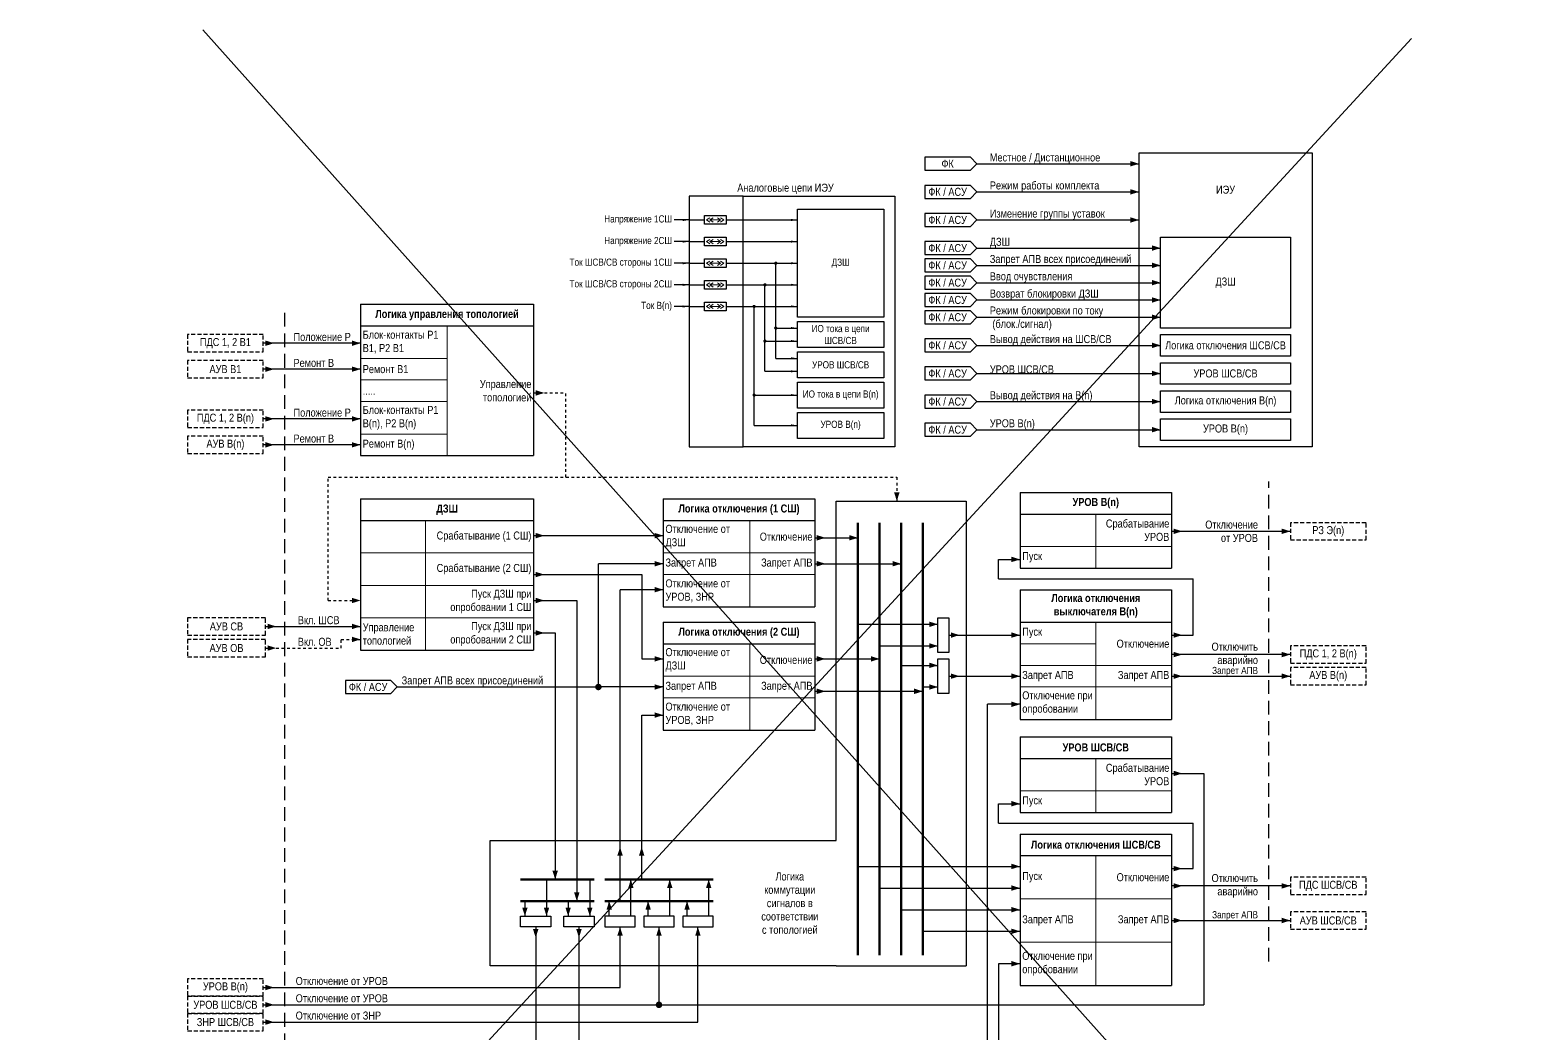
# Model space of a CAD drawing. Header units: millimetres. Extents: x -2550 to 7325, y -3772 to 3128.
# Drawn here: x 3396 to 4083, y -400 to 64 of the extents above; entities that cross this region are included whole.
import ezdxf
from ezdxf.enums import TextEntityAlignment as Align

# ---------------------------------------------------------------- set-up
doc = ezdxf.new("R2010")
doc.units = ezdxf.units.MM
doc.linetypes.add('JIS_02_1.2', pattern=[2.5, 1.25, -1.25])
doc.linetypes.add('штриховая2', pattern=[9.525, 6.35, -3.175])
for name, color, linetype, lineweight in [('Основная', 7, 'Continuous', 30), ('Отключение_включение', 1, 'Continuous', 30), ('Тонкая', 7, 'Continuous', 18), ('Цепи внешние', 84, 'Continuous', 30), ('Цепи внутренние', 5, 'Continuous', 30), ('Цепи ТН', 200, 'Continuous', 30), ('Цепи ТТ', 23, 'Continuous', 30), ('Цепь - ФК и АСУ', 132, 'Continuous', 30)]:
    doc.layers.add(name, color=color, linetype=linetype, lineweight=lineweight)
doc.styles.add('Narrow', font='ARIALN.TTF')
doc.styles.add('Табл дан', font='ARIALN.TTF')
doc.styles.add('Табл загол', font='ARIALNB.TTF')

# ---------------------------------------------------------------- blocks, each defined once
blk = doc.blocks.new('*T107')
at = {"layer": 'Основная', "color": 0, "linetype": 'ByBlock', "lineweight": -2, "transparency": 16777216}
for p, q in [((0, 0), (70, 0)), ((0, 0), (0, -10)), ((70, 0), (70, -10))]:
    blk.add_line(p, q, dxfattribs=at)
at = {"layer": 'Основная', "color": 0, "linetype": 'ByBlock', "lineweight": 30, "transparency": 16777216}
for p, q in [((0, -10), (70, -10)), ((0, -10), (0, -50)), ((70, -10), (70, -50)), ((0, -50), (70, -50))]:
    blk.add_line(p, q, dxfattribs=at)
at = {"layer": 'Основная', "color": 0, "linetype": 'ByBlock', "lineweight": 18, "transparency": 16777216}
for p, q in [((40, -10), (40, -50)), ((0, -25), (70, -25)), ((0, -35), (70, -35))]:
    blk.add_line(p, q, dxfattribs=at)
at = {"layer": 'Основная', "color": 0, "transparency": 16777216, "char_height": 3.7}
for s, insert, width, attachment_point, style in [('{\\C256;Логика отключения (1 СШ)}', (35, -5), 67, 5, 'Табл загол'), ('{\\C256;Отключение от ДЗШ}', (1, -17.5), 38, 4, 'Табл дан'), ('Отключение', (69, -17.5), 28, 6, 'Табл дан'), ('Запрет АПВ', (1, -30), 38, 4, 'Табл дан'), ('Запрет АПВ', (69, -30), 28, 6, 'Табл дан'), ('Отключение от УРОВ, ЗНР', (1, -42.5), 38, 4, 'Табл дан')]:
    blk.add_mtext(s, dxfattribs=dict(at, insert=insert, width=width, attachment_point=attachment_point, style=style))
blk = doc.blocks.new('*T108')
at = {"layer": 'Основная', "color": 0, "linetype": 'ByBlock', "lineweight": -2, "transparency": 16777216}
for p, q in [((0, 0), (80, 0)), ((0, 0), (0, -10)), ((80, 0), (80, -10))]:
    blk.add_line(p, q, dxfattribs=at)
at = {"layer": 'Основная', "color": 0, "linetype": 'ByBlock', "lineweight": 30, "transparency": 16777216}
for p, q in [((0, -10), (80, -10)), ((0, -10), (0, -70)), ((80, -10), (80, -70)), ((0, -70), (80, -70))]:
    blk.add_line(p, q, dxfattribs=at)
at = {"layer": 'Основная', "color": 0, "linetype": 'ByBlock', "lineweight": 18, "transparency": 16777216}
for p, q in [((30, -10), (30, -70)), ((0, -25), (80, -25)), ((0, -40), (80, -40)), ((0, -55), (80, -55))]:
    blk.add_line(p, q, dxfattribs=at)
at = {"layer": 'Основная', "color": 0, "transparency": 16777216, "char_height": 3.7}
for s, insert, width, attachment_point, style in [('{\\C256;ДЗШ}', (40, -5), 77, 5, 'Табл загол'), ('Срабатывание (1 СШ) ', (79, -17.5), 48, 6, 'Табл дан'), ('Срабатывание (2 СШ) ', (79, -32.5), 48, 6, 'Табл дан'), ('Пуск ДЗШ при опробовании 1 СШ', (79, -47.5), 48, 6, 'Табл дан'), ('Управление топологией', (1, -62.5), 28, 4, 'Табл дан'), ('Пуск ДЗШ при опробовании 2 СШ', (79, -62.5), 48, 6, 'Табл дан')]:
    blk.add_mtext(s, dxfattribs=dict(at, insert=insert, width=width, attachment_point=attachment_point, style=style))
blk = doc.blocks.new('*T109')
at = {"layer": 'Основная', "color": 0, "linetype": 'ByBlock', "lineweight": -2, "transparency": 16777216}
for p, q in [((0, 0), (70, 0)), ((0, 0), (0, -15)), ((70, 0), (70, -15))]:
    blk.add_line(p, q, dxfattribs=at)
at = {"layer": 'Основная', "color": 0, "linetype": 'ByBlock', "lineweight": 30, "transparency": 16777216}
for p, q in [((0, -15), (70, -15)), ((0, -15), (0, -60)), ((70, -15), (70, -60)), ((0, -60), (70, -60))]:
    blk.add_line(p, q, dxfattribs=at)
at = {"layer": 'Основная', "color": 0, "linetype": 'ByBlock', "lineweight": 18, "transparency": 16777216}
for p, q in [((35, -15), (35, -60)), ((0, -25), (35, -25)), ((0, -35), (70, -35)), ((0, -45), (70, -45))]:
    blk.add_line(p, q, dxfattribs=at)
at = {"layer": 'Основная', "color": 0, "transparency": 16777216, "char_height": 3.7}
for s, insert, width, attachment_point, style in [('{\\C256;Логика отключения выключателя В(n)}', (35, -7.5), 67, 5, 'Табл загол'), ('{\\C256;Пуск}', (1, -20), 33, 4, 'Табл дан'), ('Отключение', (69, -25), 33, 6, 'Табл дан'), ('Запрет АПВ', (1, -40), 33, 4, 'Табл дан'), ('Запрет АПВ', (69, -40), 33, 6, 'Табл дан'), ('Отключение при опробовании', (1, -52.5), 33, 4, 'Табл дан')]:
    blk.add_mtext(s, dxfattribs=dict(at, insert=insert, width=width, attachment_point=attachment_point, style=style))
blk = doc.blocks.new('*T110')
at = {"layer": 'Основная', "color": 0, "linetype": 'ByBlock', "lineweight": -2, "transparency": 16777216}
for p, q in [((0, 0), (70, 0)), ((0, 0), (0, -10)), ((70, 0), (70, -10))]:
    blk.add_line(p, q, dxfattribs=at)
at = {"layer": 'Основная', "color": 0, "linetype": 'ByBlock', "lineweight": 30, "transparency": 16777216}
for p, q in [((0, -10), (70, -10)), ((0, -10), (0, -70)), ((70, -10), (70, -70)), ((0, -70), (70, -70))]:
    blk.add_line(p, q, dxfattribs=at)
at = {"layer": 'Основная', "color": 0, "linetype": 'ByBlock', "lineweight": 18, "transparency": 16777216}
for p, q in [((35, -10), (35, -70)), ((0, -30), (70, -30)), ((0, -50), (70, -50))]:
    blk.add_line(p, q, dxfattribs=at)
at = {"layer": 'Основная', "color": 0, "transparency": 16777216, "char_height": 3.7}
for s, insert, width, attachment_point, style in [('{\\C256;Логика отключения ШСВ/СВ}', (35, -5), 67, 5, 'Табл загол'), ('{\\C256;Пуск}', (1, -20), 33, 4, 'Табл дан'), ('Отключение', (69, -20), 33, 6, 'Табл дан'), ('Запрет АПВ', (1, -40), 33, 4, 'Табл дан'), ('Запрет АПВ', (69, -40), 33, 6, 'Табл дан'), ('Отключение при опробовании', (1, -60), 33, 4, 'Табл дан')]:
    blk.add_mtext(s, dxfattribs=dict(at, insert=insert, width=width, attachment_point=attachment_point, style=style))
blk = doc.blocks.new('*T111')
at = {"layer": 'Основная', "color": 0, "linetype": 'ByBlock', "lineweight": -2, "transparency": 16777216}
for p, q in [((0, 0), (70, 0)), ((0, 0), (0, -10)), ((70, 0), (70, -10))]:
    blk.add_line(p, q, dxfattribs=at)
at = {"layer": 'Основная', "color": 0, "linetype": 'ByBlock', "lineweight": 30, "transparency": 16777216}
for p, q in [((0, -10), (70, -10)), ((0, -10), (0, -50)), ((70, -10), (70, -50)), ((0, -50), (70, -50))]:
    blk.add_line(p, q, dxfattribs=at)
at = {"layer": 'Основная', "color": 0, "linetype": 'ByBlock', "lineweight": 18, "transparency": 16777216}
for p, q in [((40, -10), (40, -50)), ((0, -25), (70, -25)), ((0, -35), (70, -35))]:
    blk.add_line(p, q, dxfattribs=at)
at = {"layer": 'Основная', "color": 0, "transparency": 16777216, "char_height": 3.7}
for s, insert, width, attachment_point, style in [('{\\C256;Логика отключения (2 СШ)}', (35, -5), 67, 5, 'Табл загол'), ('{\\C256;Отключение от ДЗШ}', (1, -17.5), 38, 4, 'Табл дан'), ('Отключение', (69, -17.5), 28, 6, 'Табл дан'), ('Запрет АПВ', (1, -30), 38, 4, 'Табл дан'), ('Запрет АПВ', (69, -30), 28, 6, 'Табл дан'), ('Отключение от УРОВ, ЗНР', (1, -42.5), 38, 4, 'Табл дан')]:
    blk.add_mtext(s, dxfattribs=dict(at, insert=insert, width=width, attachment_point=attachment_point, style=style))
blk = doc.blocks.new('Point')
at = {"layer": 'Основная', "color": 0, "const_width": 1.5}
blk.add_lwpolyline([(-0.75, 0, 1), (0.75, 0, 1)], format="xyb", close=True, dxfattribs=at)
blk = doc.blocks.new('*T114')
at = {"layer": 'Основная', "color": 0, "linetype": 'ByBlock', "lineweight": -2, "transparency": 16777216}
for p, q in [((0, 0), (70, 0)), ((0, 0), (0, -10)), ((70, 0), (70, -10))]:
    blk.add_line(p, q, dxfattribs=at)
at = {"layer": 'Основная', "color": 0, "linetype": 'ByBlock', "lineweight": 30, "transparency": 16777216}
for p, q in [((0, -10), (70, -10)), ((0, -10), (0, -35)), ((70, -10), (70, -35)), ((0, -35), (70, -35))]:
    blk.add_line(p, q, dxfattribs=at)
at = {"layer": 'Основная', "color": 0, "linetype": 'ByBlock', "lineweight": 18, "transparency": 16777216}
for p, q in [((35, -10), (35, -35)), ((0, -25), (70, -25))]:
    blk.add_line(p, q, dxfattribs=at)
at = {"layer": 'Основная', "color": 0, "transparency": 16777216, "char_height": 3.7}
for s, insert, width, attachment_point, style in [('{\\C256;УРОВ В(n)}', (35, -5), 67, 5, 'Табл загол'), ('Срабатывание УРОВ', (69, -17.5), 33, 6, 'Табл дан'), ('Пуск', (1, -30), 33, 4, 'Табл дан')]:
    blk.add_mtext(s, dxfattribs=dict(at, insert=insert, width=width, attachment_point=attachment_point, style=style))
blk = doc.blocks.new('*T117')
at = {"layer": 'Основная', "color": 0, "linetype": 'ByBlock', "lineweight": -2, "transparency": 16777216}
for p, q in [((0, 0), (70, 0)), ((0, 0), (0, -10)), ((70, 0), (70, -10))]:
    blk.add_line(p, q, dxfattribs=at)
at = {"layer": 'Основная', "color": 0, "linetype": 'ByBlock', "lineweight": 30, "transparency": 16777216}
for p, q in [((0, -10), (70, -10)), ((0, -10), (0, -35)), ((70, -10), (70, -35)), ((0, -35), (70, -35))]:
    blk.add_line(p, q, dxfattribs=at)
at = {"layer": 'Основная', "color": 0, "linetype": 'ByBlock', "lineweight": 18, "transparency": 16777216}
for p, q in [((35, -10), (35, -35)), ((0, -25), (70, -25))]:
    blk.add_line(p, q, dxfattribs=at)
at = {"layer": 'Основная', "color": 0, "transparency": 16777216, "char_height": 3.7}
for s, insert, width, attachment_point, style in [('{\\C256;УРОВ ШСВ/СВ}', (35, -5), 67, 5, 'Табл загол'), ('Срабатывание УРОВ', (69, -17.5), 33, 6, 'Табл дан'), ('Пуск', (1, -30), 33, 4, 'Табл дан')]:
    blk.add_mtext(s, dxfattribs=dict(at, insert=insert, width=width, attachment_point=attachment_point, style=style))
blk = doc.blocks.new('*T118')
at = {"layer": 'Основная', "color": 0, "linetype": 'ByBlock', "lineweight": -2, "transparency": 16777216}
for p, q in [((0, 0), (80, 0)), ((0, 0), (0, -10)), ((80, 0), (80, -10))]:
    blk.add_line(p, q, dxfattribs=at)
at = {"layer": 'Основная', "color": 0, "linetype": 'ByBlock', "lineweight": 30, "transparency": 16777216}
for p, q in [((0, -10), (80, -10)), ((0, -10), (0, -70)), ((80, -10), (80, -70)), ((0, -70), (80, -70))]:
    blk.add_line(p, q, dxfattribs=at)
at = {"layer": 'Основная', "color": 0, "linetype": 'ByBlock', "lineweight": 18, "transparency": 16777216}
for p, q in [((40, -10), (40, -70)), ((0, -25), (40, -25)), ((0, -35), (40, -35)), ((0, -45), (40, -45)), ((0, -60), (40, -60))]:
    blk.add_line(p, q, dxfattribs=at)
at = {"layer": 'Основная', "color": 0, "transparency": 16777216, "char_height": 3.7}
for s, insert, width, attachment_point, style in [('Логика управления топологией', (40, -5), 77, 5, 'Табл загол'), ('Блок-контакты Р1 В1, Р2 В1', (1, -17.5), 38, 4, 'Табл дан'), ('Ремонт В1', (1, -30), 38, 4, 'Табл дан'), ('Управление топологией', (79, -40), 38, 6, 'Табл дан'), ('Блок-контакты Р1 {\\C256;В(n)}, Р2 {\\C256;В(n)}', (1, -52.5), 38, 4, 'Табл дан'), ('.....', (1, -40), 38, 4, 'Табл дан'), ('Ремонт {\\C256;В(n)}', (1, -65), 38, 4, 'Табл дан')]:
    blk.add_mtext(s, dxfattribs=dict(at, insert=insert, width=width, attachment_point=attachment_point, style=style))

msp = doc.modelspace()

# ---------------------------------------------------------------- linework, layer by layer
at = {"layer": 'Основная'}
for points in [[(3909, 7), (3989, 7), (3989, -129), (3909, -129)], [(3751, -19), (3791, -19), (3791, -69), (3751, -69)], [(3708, -22), (3718, -22), (3718, -26), (3708, -26)], [(3708, -32), (3718, -32), (3718, -36), (3708, -36)], [(3708, -42), (3718, -42), (3718, -46), (3708, -46)], [(3708, -52), (3718, -52), (3718, -56), (3708, -56)], [(3708, -62), (3718, -62), (3718, -66), (3708, -66)], [(3751, -71), (3791, -71), (3791, -83), (3751, -83)], [(3751, -85), (3791, -85), (3791, -97), (3751, -97)], [(3751, -99), (3791, -99), (3791, -111), (3751, -111)], [(3751, -113), (3791, -113), (3791, -125), (3751, -125)]]:
    msp.add_lwpolyline(points, close=True, dxfattribs=at)
at = {"layer": 'Основная', "ltscale": 0.3}
for points in [[(3726, -13), (3701, -13), (3701, -129), (3726, -129)], [(3769, -369), (3609, -369), (3609, -311), (3769, -311), (3769, -154), (3829, -154), (3829, -369), (3829, -369)]]:
    msp.add_lwpolyline(points, dxfattribs=at)
for points in [[(3726, -13), (3796, -13), (3796, -129), (3726, -129)], [(3919, -32), (3979, -32), (3979, -74), (3919, -74)], [(3919, -77), (3979, -77), (3979, -87), (3919, -87)], [(3919, -90), (3979, -90), (3979, -100), (3919, -100)], [(3919, -103), (3979, -103), (3979, -113), (3919, -113)], [(3919, -116), (3979, -116), (3979, -126), (3919, -126)]]:
    msp.add_lwpolyline(points, close=True, dxfattribs=at)
for points in [[(3634, -104, 0, 2.5, 0), (3630, -104, 0, 0, 0)], [(3797, -154, 0, 2.5, 0), (3797, -150, 0, 0, 0)], [(3549, -200, 0, 2.5, 0), (3545, -200, 0, 0, 0)]]:
    msp.add_lwpolyline(points, format="xyseb", dxfattribs=at)
at = {"layer": 'Основная', "linetype": 'JIS_02_1.2'}
for points in [[(3629, -104), (3644, -104)], [(3644, -143), (3644, -104)], [(3534, -200), (3534, -143)], [(3534, -143), (3797, -143)], [(3797, -143), (3797, -154)], [(3534, -200), (3549, -200)]]:
    msp.add_lwpolyline(points, dxfattribs=at)
at = {"layer": 'Основная'}
msp.add_lwpolyline([(3769, -369), (3769, -369), (3829, -369), (3829, -369)], dxfattribs=at)
at = {"layer": 'Отключение_включение', "lineweight": 60, "ltscale": 0.3}
for points in [[(3779, -164), (3779, -364)], [(3789, -364), (3789, -164)], [(3712, -329), (3662, -329)], [(3662, -339), (3712, -339)]]:
    msp.add_lwpolyline(points, dxfattribs=at)
at = {"layer": 'Отключение_включение', "ltscale": 0.3}
for points in [[(3634, -170, 0, 2.5, 0), (3630, -170, 0, 0, 0)], [(3689, -170, 0, 2.5, 0), (3685, -170, 0, 0, 0)], [(3764, -171, 0, 2.5, 0), (3760, -171, 0, 0, 0)], [(3779, -171, 0, 2.5, 0), (3775, -171, 0, 0, 0)], [(3929, -168, 0, 2.5, 0), (3925, -168, 0, 0, 0)], [(3979, -168, 0, 2.5, 0), (3975, -168, 0, 0, 0)], [(3634, -188, 0, 2.5, 0), (3630, -188, 0, 0, 0)], [(3689, -195, 0, 2.5, 0), (3685, -195, 0, 0, 0)], [(3816, -211, 0, 2.5, 0), (3812, -211, 0, 0, 0)], [(3816, -221, 0, 2.5, 0), (3812, -221, 0, 0, 0)], [(3826, -216, 0, 2.5, 0), (3822, -216, 0, 0, 0)], [(3854, -216, 0, 2.5, 0), (3850, -216, 0, 0, 0)], [(3689, -227, 0, 2.5, 0), (3685, -227, 0, 0, 0)], [(3764, -227, 0, 2.5, 0), (3760, -227, 0, 0, 0)], [(3789, -227, 0, 2.5, 0), (3785, -227, 0, 0, 0)], [(3929, -225, 0, 2.5, 0), (3925, -225, 0, 0, 0)], [(3979, -225, 0, 2.5, 0), (3975, -225, 0, 0, 0)], [(3854, -248, 0, 2.5, 0), (3850, -248, 0, 0, 0)], [(3689, -253, 0, 2.5, 0), (3685, -253, 0, 0, 0)], [(3929, -280, 0, 2.5, 0), (3925, -280, 0, 0, 0)], [(3669, -314, 0, 2.5, 0), (3669, -318, 0, 0, 0)], [(3679, -314, 0, 2.5, 0), (3679, -318, 0, 0, 0)], [(3854, -323, 0, 2.5, 0), (3850, -323, 0, 0, 0)], [(3674, -329, 0, 2.5, 0), (3674, -333, 0, 0, 0)], [(3692, -329, 0, 2.5, 0), (3692, -333, 0, 0, 0)], [(3710, -329, 0, 2.5, 0), (3710, -333, 0, 0, 0)], [(3854, -333, 0, 2.5, 0), (3850, -333, 0, 0, 0)], [(3929, -332, 0, 2.5, 0), (3925, -332, 0, 0, 0)], [(3979, -332, 0, 2.5, 0), (3975, -332, 0, 0, 0)], [(3664, -339, 0, 2.5, 0), (3664, -343, 0, 0, 0)], [(3682, -339, 0, 2.5, 0), (3682, -343, 0, 0, 0)], [(3700, -339, 0, 2.5, 0), (3700, -343, 0, 0, 0)], [(3669, -351, 0, 2.5, 0), (3669, -355, 0, 0, 0)], [(3687, -351, 0, 2.5, 0), (3687, -355, 0, 0, 0)], [(3705, -351, 0, 2.5, 0), (3705, -355, 0, 0, 0)], [(3854, -368, 0, 2.5, 0), (3850, -368, 0, 0, 0)], [(3509, -379, 0, 2.5, 0), (3505, -379, 0, 0, 0)], [(3509, -387, 0, 2.5, 0), (3505, -387, 0, 0, 0)], [(3509, -395, 0, 2.5, 0), (3505, -395, 0, 0, 0)]]:
    msp.add_lwpolyline(points, format="xyseb", dxfattribs=at)
for points in [[(3629, -170), (3689, -170)], [(3759, -171), (3779, -171)], [(3629, -188), (3679, -188)], [(3679, -188), (3679, -227)], [(3979, -225), (3924, -225)], [(3679, -227), (3689, -227)], [(3759, -227), (3789, -227)], [(3854, -248), (3839, -248)], [(3779, -323), (3854, -323)], [(3789, -333), (3854, -333)], [(3979, -332), (3924, -332)], [(3854, -368), (3844, -368)]]:
    msp.add_lwpolyline(points, dxfattribs=at)
at = {"layer": 'Отключение_включение'}
for points in [[(3924, -168), (3979, -168)], [(3669, -339), (3669, -195)], [(3689, -195), (3669, -195)], [(3821, -216), (3854, -216)], [(3679, -329), (3679, -253)], [(3679, -253), (3689, -253)], [(3839, -465), (3839, -248)], [(3924, -280), (3939, -280)], [(3939, -280), (3939, -387)], [(3674, -346), (3674, -329)], [(3692, -346), (3692, -329)], [(3710, -346), (3710, -329)], [(3664, -346), (3664, -339)], [(3682, -346), (3682, -339)], [(3700, -346), (3700, -339)], [(3669, -379), (3669, -351)], [(3687, -351), (3687, -387)], [(3705, -395), (3705, -351)], [(3844, -368), (3844, -533)], [(3504, -379), (3669, -379)], [(3504, -387), (3939, -387)], [(3504, -395), (3705, -395)]]:
    msp.add_lwpolyline(points, dxfattribs=at)
at = {"layer": 'Отключение_включение', "ltscale": 0.7}
for points in [[(3779, -211), (3816, -211)], [(3789, -221), (3816, -221)]]:
    msp.add_lwpolyline(points, dxfattribs=at)
at = {"layer": 'Отключение_включение'}
for points in [[(3816, -208), (3821, -208), (3821, -224), (3816, -224)], [(3676, -351), (3676, -346), (3662, -346), (3662, -351)], [(3694, -351), (3694, -346), (3680, -346), (3680, -351)], [(3712, -351), (3712, -346), (3698, -346), (3698, -351)]]:
    msp.add_lwpolyline(points, close=True, dxfattribs=at)
at = {"layer": 'Тонкая', "ltscale": 0.25}
for p, q in [((3709, -24), (3710.5, -23)), ((3710.5, -25), (3709, -24)), ((3710.5, -24), (3712, -23)), ((3712, -25), (3710.5, -24)), ((3715.5, -24), (3714, -23)), ((3714, -25), (3715.5, -24)), ((3717, -24), (3715.5, -23)), ((3715.5, -25), (3717, -24)), ((3709, -34), (3710.5, -33)), ((3710.5, -35), (3709, -34)), ((3710.5, -34), (3712, -33)), ((3712, -35), (3710.5, -34)), ((3715.5, -34), (3714, -33)), ((3714, -35), (3715.5, -34)), ((3717, -34), (3715.5, -33)), ((3715.5, -35), (3717, -34)), ((3709, -44), (3710.5, -43)), ((3710.5, -45), (3709, -44)), ((3710.5, -44), (3712, -43)), ((3712, -45), (3710.5, -44)), ((3715.5, -44), (3714, -43)), ((3714, -45), (3715.5, -44)), ((3717, -44), (3715.5, -43)), ((3715.5, -45), (3717, -44)), ((3709, -54), (3710.5, -53)), ((3710.5, -55), (3709, -54)), ((3710.5, -54), (3712, -53)), ((3712, -55), (3710.5, -54)), ((3715.5, -54), (3714, -53)), ((3714, -55), (3715.5, -54)), ((3717, -54), (3715.5, -53)), ((3715.5, -55), (3717, -54)), ((3709, -64), (3710.5, -63)), ((3710.5, -65), (3709, -64)), ((3710.5, -64), (3712, -63)), ((3712, -65), (3710.5, -64)), ((3715.5, -64), (3714, -63)), ((3714, -65), (3715.5, -64)), ((3717, -64), (3715.5, -63)), ((3715.5, -65), (3717, -64))]:
    msp.add_line(p, q, dxfattribs=at)
at = {"layer": 'Тонкая'}
for p, q in [((3715.5, -24), (3710.5, -24)), ((3715.5, -34), (3710.5, -34)), ((3715.5, -44), (3710.5, -44)), ((3715.5, -54), (3710.5, -54)), ((3715.5, -64), (3710.5, -64))]:
    msp.add_line(p, q, dxfattribs=at)
for points in [[(3476, 64), (4083, -615)], [(3396, -634), (4035, 60)]]:
    msp.add_lwpolyline(points, dxfattribs=at)
at = {"layer": 'Цепи внешние', "linetype": 'штриховая2', "ltscale": 0.3}
for points in [[(3504, -77), (3469, -77), (3469, -85), (3504, -85)], [(3504, -89), (3469, -89), (3469, -97), (3504, -97)], [(3504, -112), (3469, -112), (3469, -120), (3504, -120)], [(3504, -124), (3469, -124), (3469, -132), (3504, -132)], [(4014, -164), (3979, -164), (3979, -172), (4014, -172)], [(3505, -208), (3469, -208), (3469, -216), (3505, -216)], [(3505, -218), (3469, -218), (3469, -226), (3505, -226)], [(4014, -221), (3979, -221), (3979, -229), (4014, -229)], [(4014, -231), (3979, -231), (3979, -239), (4014, -239)], [(4014, -328), (3979, -328), (3979, -336), (4014, -336)], [(4014, -344), (3979, -344), (3979, -352), (4014, -352)], [(3504, -375), (3469, -375), (3469, -383), (3504, -383)], [(3504, -383), (3469, -383), (3469, -391), (3504, -391)], [(3504, -391), (3469, -391), (3469, -399), (3504, -399)]]:
    msp.add_lwpolyline(points, close=True, dxfattribs=at)
at = {"layer": 'Цепи внешние', "ltscale": 0.3}
for points in [[(3509, -81, 0, 2.5, 0), (3505, -81, 0, 0, 0)], [(3549, -81, 0, 2.5, 0), (3545, -81, 0, 0, 0)], [(3509, -93, 0, 2.5, 0), (3505, -93, 0, 0, 0)], [(3549, -93, 0, 2.5, 0), (3545, -93, 0, 0, 0)], [(3509, -116, 0, 2.5, 0), (3505, -116, 0, 0, 0)], [(3549, -116, 0, 2.5, 0), (3545, -116, 0, 0, 0)], [(3509, -128, 0, 2.5, 0), (3505, -128, 0, 0, 0)], [(3549, -128, 0, 2.5, 0), (3545, -128, 0, 0, 0)], [(3510, -212, 0, 2.5, 0), (3506, -212, 0, 0, 0)], [(3549, -212, 0, 2.5, 0), (3545, -212, 0, 0, 0)], [(3549, -218, 0, 2.5, 0), (3545, -218, 0, 0, 0)], [(3510, -222, 0, 2.5, 0), (3506, -222, 0, 0, 0)], [(3929, -235, 0, 2.5, 0), (3925, -235, 0, 0, 0)], [(3979, -235, 0, 2.5, 0), (3975, -235, 0, 0, 0)], [(3929, -348, 0, 2.5, 0), (3925, -348, 0, 0, 0)], [(3979, -348, 0, 2.5, 0), (3975, -348, 0, 0, 0)]]:
    msp.add_lwpolyline(points, format="xyseb", dxfattribs=at)
for points in [[(3549, -81), (3504, -81)], [(3549, -93), (3504, -93)], [(3549, -116), (3504, -116)], [(3549, -128), (3504, -128)], [(3924, -235), (3979, -235)], [(3924, -348), (3979, -348)]]:
    msp.add_lwpolyline(points, dxfattribs=at)
at = {"layer": 'Цепи внешние'}
msp.add_lwpolyline([(3505, -212), (3549, -212)], dxfattribs=at)
at = {"layer": 'Цепи внешние', "linetype": 'JIS_02_1.2'}
for points in [[(3540, -222), (3540, -218)], [(3540, -218), (3549, -218)], [(3505, -222), (3540, -222)]]:
    msp.add_lwpolyline(points, dxfattribs=at)
at = {"layer": 'Цепи внутренние', "linetype": 'штриховая2'}
for points in [[(3514, -540), (3514, -66)], [(3969, -367), (3969, -145)]]:
    msp.add_lwpolyline(points, dxfattribs=at)
at = {"layer": 'Цепи внутренние', "lineweight": 60, "ltscale": 0.3}
for points in [[(3799, -164), (3799, -364)], [(3809, -364), (3809, -164)], [(3623, -329), (3657, -329)], [(3623, -339), (3657, -339)]]:
    msp.add_lwpolyline(points, dxfattribs=at)
at = {"layer": 'Цепи внутренние', "ltscale": 0.3}
for points in [[(3764, -183, 0, 2.5, 0), (3760, -183, 0, 0, 0)], [(3799, -183, 0, 2.5, 0), (3795, -183, 0, 0, 0)], [(3854, -181, 0, 2.5, 0), (3850, -181, 0, 0, 0)], [(3634, -200, 0, 2.5, 0), (3630, -200, 0, 0, 0)], [(3634, -215, 0, 2.5, 0), (3630, -215, 0, 0, 0)], [(3929, -216, 0, 2.5, 0), (3925, -216, 0, 0, 0)], [(3816, -230, 0, 2.5, 0), (3812, -230, 0, 0, 0)], [(3816, -240, 0, 2.5, 0), (3812, -240, 0, 0, 0)], [(3826, -235, 0, 2.5, 0), (3822, -235, 0, 0, 0)], [(3854, -235, 0, 2.5, 0), (3850, -235, 0, 0, 0)], [(3764, -242, 0, 2.5, 0), (3760, -242, 0, 0, 0)], [(3809, -242, 0, 2.5, 0), (3805, -242, 0, 0, 0)], [(3854, -294, 0, 2.5, 0), (3850, -294, 0, 0, 0)], [(3929, -324, 0, 2.5, 0), (3925, -324, 0, 0, 0)], [(3639, -329, 0, 2.5, 0), (3639, -325, 0, 0, 0)], [(3649, -339, 0, 2.5, 0), (3649, -335, 0, 0, 0)], [(3625, -346, 0, 2.5, 0), (3625, -342, 0, 0, 0)], [(3635, -346, 0, 2.5, 0), (3635, -342, 0, 0, 0)], [(3645, -346, 0, 2.5, 0), (3645, -342, 0, 0, 0)], [(3655, -346, 0, 2.5, 0), (3655, -342, 0, 0, 0)], [(3854, -343, 0, 2.5, 0), (3850, -343, 0, 0, 0)], [(3630, -356, 0, 2.5, 0), (3630, -352, 0, 0, 0)], [(3650, -356, 0, 2.5, 0), (3650, -352, 0, 0, 0)], [(3854, -353, 0, 2.5, 0), (3850, -353, 0, 0, 0)]]:
    msp.add_lwpolyline(points, format="xyseb", dxfattribs=at)
for points in [[(3759, -183), (3799, -183)], [(3629, -200), (3649, -200)], [(3649, -200), (3649, -339)], [(3629, -215), (3639, -215)], [(3639, -215), (3639, -329)], [(3924, -216), (3934, -216)], [(3759, -242), (3809, -242)], [(3924, -324), (3934, -324)], [(3799, -343), (3854, -343)], [(3809, -353), (3854, -353)]]:
    msp.add_lwpolyline(points, dxfattribs=at)
at = {"layer": 'Цепи внутренние'}
for points in [[(3844, -190), (3844, -181)], [(3844, -181), (3854, -181)], [(3844, -190), (3934, -190)], [(3934, -216), (3934, -190)], [(3821, -235), (3854, -235)], [(3844, -303), (3844, -294)], [(3844, -294), (3854, -294)], [(3844, -303), (3934, -303)], [(3934, -324), (3934, -303)], [(3650, -351), (3650, -427)]]:
    msp.add_lwpolyline(points, dxfattribs=at)
at = {"layer": 'Цепи внутренние', "ltscale": 0.7}
for points in [[(3799, -230), (3816, -230)], [(3809, -240), (3816, -240)], [(3799, -242), (3809, -242)], [(3635, -329), (3635, -346)], [(3655, -329), (3655, -346)], [(3625, -339), (3625, -346)], [(3645, -339), (3645, -346)], [(3630, -351), (3630, -494)]]:
    msp.add_lwpolyline(points, dxfattribs=at)
at = {"layer": 'Цепи внутренние'}
for points in [[(3816, -227), (3821, -227), (3821, -243), (3816, -243)], [(3637, -346), (3637, -351), (3623, -351), (3623, -346)], [(3657, -346), (3657, -351), (3643, -351), (3643, -346)]]:
    msp.add_lwpolyline(points, close=True, dxfattribs=at)
at = {"layer": 'Цепи ТН', "ltscale": 0.3}
for points in [[(3701, -24), (3694, -24)], [(3701, -24), (3708, -24)], [(3718, -24), (3751, -24)], [(3701, -34), (3694, -34)], [(3701, -34), (3708, -34)], [(3718, -34), (3751, -34)]]:
    msp.add_lwpolyline(points, dxfattribs=at)
at = {"layer": 'Цепи ТН'}
for points in [[(3701, -24, 0, 1, 0), (3698, -24, 0, 0, 0)], [(3751, -24, 0, 1, 0), (3748, -24, 0, 0, 0)], [(3701, -34, 0, 1, 0), (3698, -34, 0, 0, 0)], [(3751, -34, 0, 1, 0), (3748, -34, 0, 0, 0)]]:
    msp.add_lwpolyline(points, format="xyseb", dxfattribs=at)
at = {"layer": 'Цепи ТТ', "ltscale": 0.3}
for points in [[(3701, -44), (3694, -44)], [(3701, -44), (3694, -44)], [(3701, -44), (3708, -44)], [(3718, -44), (3751, -44)], [(3701, -54), (3694, -54)], [(3701, -54), (3694, -54)], [(3701, -54), (3708, -54)], [(3718, -54), (3751, -54)], [(3701, -64), (3694, -64)], [(3701, -64), (3694, -64)], [(3701, -64), (3708, -64)], [(3718, -64), (3751, -64)], [(3741, -74), (3751, -74)], [(3736, -80), (3751, -80)], [(3741, -88), (3751, -88)], [(3736, -94), (3751, -94)], [(3731, -105), (3751, -105)], [(3731, -119), (3751, -119)]]:
    msp.add_lwpolyline(points, dxfattribs=at)
at = {"layer": 'Цепи ТТ'}
for points in [[(3701, -44, 0, 1, 0), (3698, -44, 0, 0, 0)], [(3751, -44, 0, 1, 0), (3748, -44, 0, 0, 0)], [(3701, -54, 0, 1, 0), (3698, -54, 0, 0, 0)], [(3751, -54, 0, 1, 0), (3748, -54, 0, 0, 0)], [(3701, -64, 0, 1, 0), (3698, -64, 0, 0, 0)], [(3751, -64, 0, 1, 0), (3748, -64, 0, 0, 0)], [(3751, -74, 0, 1, 0), (3748, -74, 0, 0, 0)], [(3751, -80, 0, 1, 0), (3748, -80, 0, 0, 0)], [(3751, -88, 0, 1, 0), (3748, -88, 0, 0, 0)], [(3751, -94, 0, 1, 0), (3748, -94, 0, 0, 0)], [(3751, -105, 0, 1, 0), (3748, -105, 0, 0, 0)], [(3751, -119, 0, 1, 0), (3748, -119, 0, 0, 0)]]:
    msp.add_lwpolyline(points, format="xyseb", dxfattribs=at)
for points in [[(3741, -88), (3741, -44)], [(3736, -94), (3736, -54)], [(3731, -119), (3731, -64)]]:
    msp.add_lwpolyline(points, dxfattribs=at)
at = {"layer": 'Цепь - ФК и АСУ', "ltscale": 0.3}
for points in [[(3834, 2), (3831, 5), (3810, 5), (3810, -1), (3831, -1), (3834, 2)], [(3834, -11), (3831, -8), (3810, -8), (3810, -14), (3831, -14), (3834, -11)], [(3834, -24), (3831, -21), (3810, -21), (3810, -27), (3831, -27), (3834, -24)], [(3834, -37), (3831, -34), (3810, -34), (3810, -40), (3831, -40), (3834, -37)], [(3834, -45), (3831, -42), (3810, -42), (3810, -48), (3831, -48), (3834, -45)], [(3834, -53), (3831, -50), (3810, -50), (3810, -56), (3831, -56), (3834, -53)], [(3834, -61), (3831, -58), (3810, -58), (3810, -64), (3831, -64), (3834, -61)], [(3834, -69), (3831, -66), (3810, -66), (3810, -72), (3831, -72), (3834, -69)], [(3834, -82), (3831, -79), (3810, -79), (3810, -85), (3831, -85), (3834, -82)], [(3834, -95), (3831, -92), (3810, -92), (3810, -98), (3831, -98), (3834, -95)], [(3834, -108), (3831, -105), (3810, -105), (3810, -111), (3831, -111), (3834, -108)], [(3834, -121), (3831, -118), (3810, -118), (3810, -124), (3831, -124), (3834, -121)], [(3689, -183), (3659, -183)], [(3659, -240), (3659, -183)], [(3566, -240), (3563, -237), (3542, -237), (3542, -243), (3563, -243), (3566, -240)], [(3689, -240), (3659, -240)]]:
    msp.add_lwpolyline(points, dxfattribs=at)
at = {"layer": 'Цепь - ФК и АСУ'}
for points in [[(3834, 2), (3909, 2)], [(3834, -11), (3909, -11)], [(3834, -24), (3909, -24)], [(3834, -37), (3919, -37)], [(3834, -45), (3919, -45)], [(3834, -53), (3919, -53)], [(3834, -61), (3919, -61)], [(3834, -69), (3919, -69)], [(3834, -82), (3919, -82)], [(3834, -95), (3919, -95)], [(3834, -108), (3919, -108)], [(3834, -121), (3919, -121)], [(3566, -240), (3659, -240)]]:
    msp.add_lwpolyline(points, dxfattribs=at)
at = {"layer": 'Цепь - ФК и АСУ', "ltscale": 0.3}
for points in [[(3909, 2, 0, 2.5, 0), (3905, 2, 0, 0, 0)], [(3909, -11, 0, 2.5, 0), (3905, -11, 0, 0, 0)], [(3909, -24, 0, 2.5, 0), (3905, -24, 0, 0, 0)], [(3919, -37, 0, 2.5, 0), (3915, -37, 0, 0, 0)], [(3919, -45, 0, 2.5, 0), (3915, -45, 0, 0, 0)], [(3919, -53, 0, 2.5, 0), (3915, -53, 0, 0, 0)], [(3919, -61, 0, 2.5, 0), (3915, -61, 0, 0, 0)], [(3919, -69, 0, 2.5, 0), (3915, -69, 0, 0, 0)], [(3919, -82, 0, 2.5, 0), (3915, -82, 0, 0, 0)], [(3919, -95, 0, 2.5, 0), (3915, -95, 0, 0, 0)], [(3919, -108, 0, 2.5, 0), (3915, -108, 0, 0, 0)], [(3919, -121, 0, 2.5, 0), (3915, -121, 0, 0, 0)], [(3689, -183, 0, 2.5, 0), (3685, -183, 0, 0, 0)], [(3689, -240, 0, 2.5, 0), (3685, -240, 0, 0, 0)]]:
    msp.add_lwpolyline(points, format="xyseb", dxfattribs=at)

# ---------------------------------------------------------------- block references
for name, p in [('*T118', (3549, -63)), ('*T114', (3854, -150)), ('*T108', (3549, -153)), ('*T107', (3689, -153)), ('*T109', (3854, -195)), ('*T111', (3689, -210)), ('*T117', (3854, -263)), ('*T110', (3854, -308))]:
    msp.add_blockref(name, p)
at = {"layer": 'Отключение_включение', "xscale": -1, "rotation": 180}
msp.add_blockref('Point', (3687, -387), dxfattribs=at)
at = {"layer": 'Цепи ТТ', "xscale": 0.5, "yscale": 0.5, "zscale": 0.5}
for p in [(3741, -44), (3736, -54), (3731, -64), (3741, -74), (3736, -80), (3731, -105)]:
    msp.add_blockref('Point', p, dxfattribs=at)
at = {"layer": 'Цепь - ФК и АСУ'}
msp.add_blockref('Point', (3659, -240), dxfattribs=at)

# ---------------------------------------------------------------- texts
at = {"layer": 'Основная', "style": 'Narrow'}
for p in [(3964, -234), (3964, -347)]:
    msp.add_text('Запрет АПВ', height=3.3, dxfattribs=at).set_placement(p, align=Align.RIGHT)
for s, insert, char_height, width, attachment_point in [('Местное / Дистанционное', (3840, 2), 3.7, 89, 7), ('ФК', (3820.5, 2), 3.7, 21, 5), ('Режим работы комплекта', (3840, -11), 3.7, 89, 7), ('Аналоговые цепи ИЭУ', (3745.5, -12), 3.7, 84, 8), ('ФК / АСУ', (3820.5, -11), 3.7, 21, 5), ('ИЭУ', (3949, -10), 3.7, 80, 5), ('Изменение группы уставок', (3840, -24), 3.7, 89, 7), ('Напряжение 1СШ ', (3693, -24), 3.3, 71.4983, 6), ('ФК / АСУ', (3820.5, -24), 3.7, 21, 5), ('Напряжение 2СШ ', (3693, -34), 3.3, 71.4983, 6), ('ДЗШ', (3840, -37), 3.7, 89, 7), ('ФК / АСУ', (3820.5, -37), 3.7, 21, 5), ('Запрет АПВ всех присоединений', (3840, -45), 3.7, 74, 7), ('Ток ШСВ/СВ стороны 1СШ', (3693, -44), 3.3, 71.4983, 6), ('ДЗШ', (3771, -44), 3.3, 40, 5), ('ФК / АСУ', (3820.5, -45), 3.7, 21, 5), ('Ток ШСВ/СВ стороны 2СШ', (3693, -54), 3.3, 71.4983, 6), ('ФК / АСУ', (3820.5, -53), 3.7, 21, 5), ('Ввод очувствления', (3840, -53), 3.7, 74, 7), ('ДЗШ', (3949, -53), 3.7, 60, 5), ('Ток В(n)', (3693, -64), 3.3, 71.4983, 6), ('ФК / АСУ', (3820.5, -61), 3.7, 21, 5), ('Возврат блокировки ДЗШ', (3840, -61), 3.7, 74, 7), ('ФК / АСУ', (3820.5, -69), 3.7, 21, 5), ('Режим блокировки по току\\P (блок./сигнал)', (3840, -75), 3.7, 89, 7), ('ИО тока в цепи ШСВ/СВ', (3771, -77), 3.3, 40, 5), ('ПДС 1, 2 В1', (3486.5, -81), 3.7, 35, 5), ('Положение Р', (3518, -80), 3.7, 77, 7), ('ФК / АСУ', (3820.5, -82), 3.7, 21, 5), ('Вывод действия на ШСВ/СВ', (3840, -82), 3.7, 89, 7), ('Логика отключения ШСВ/СВ', (3949, -82), 3.7, 60, 5), ('Ремонт В', (3518, -92), 3.7, 77, 7), ('УРОВ ШСВ/СВ', (3771, -91), 3.3, 40, 5), ('АУВ В1', (3486.5, -93), 3.7, 35, 5), ('ФК / АСУ', (3820.5, -95), 3.7, 21, 5), ('УРОВ ШСВ/СВ', (3840, -95), 3.7, 68, 7), ('УРОВ ШСВ/СВ', (3949, -95), 3.7, 60, 5), ('ИО тока в цепи В(n)', (3771, -105), 3.3, 40, 5), ('Вывод действия на В(n)', (3840, -108), 3.7, 68, 7), ('ФК / АСУ', (3820.5, -108), 3.7, 21, 5), ('Логика отключения В(n)', (3949, -108), 3.7, 60, 5), ('ПДС 1, 2 В(n)', (3486.5, -116), 3.7, 35, 5), ('Положение Р', (3518, -115), 3.7, 77, 7), ('УРОВ В(n)', (3771, -119), 3.3, 40, 5), ('УРОВ В(n)', (3840, -121), 3.7, 68, 7), ('Ремонт В', (3518, -127), 3.7, 77, 7), ('ФК / АСУ', (3820.5, -121), 3.7, 21, 5), ('УРОВ В(n)', (3949, -121), 3.7, 60, 5), ('АУВ В(n)', (3486.5, -128), 3.7, 35, 5), ('Отключение\\P от УРОВ', (3964, -168), 3.7, 27, 6), ('РЗ Э(n)', (3996.5, -168), 3.7, 35, 5), ('АУВ СВ', (3487, -212), 3.7, 36, 5), ('Вкл. ШСВ', (3520, -211), 3.7, 77, 7), ('Вкл. ОВ', (3520, -221), 3.7, 77, 7), ('Отключить аварийно', (3964, -225), 3.7, 27, 6), ('АУВ ОВ', (3487, -222), 3.7, 36, 5), ('ПДС 1, 2 В(n)', (3996.5, -225), 3.7, 35, 5), ('АУВ В(n)', (3996.5, -235), 3.7, 35, 5), ('ФК / АСУ', (3552.5, -240), 3.7, 21, 5), ('Запрет АПВ всех присоединений', (3568, -237.5), 3.7, 105, 4), ('Логика коммутации сигналов в соответствии с топологией', (3747.5, -340), 3.7, 28, 5), ('Отключить аварийно', (3964, -332), 3.7, 27, 6), ('ПДС ШСВ/СВ', (3996.5, -332), 3.7, 35, 5), ('АУВ ШСВ/СВ', (3996.5, -348), 3.7, 35, 5), ('УРОВ В(n)', (3486.5, -379), 3.7, 35, 5), ('Отключение от УРОВ', (3519, -376), 3.7, 77, 4), ('Отключение от УРОВ', (3519, -384), 3.7, 77, 4), ('УРОВ ШСВ/СВ', (3486.5, -387), 3.7, 35, 5), ('Отключение от ЗНР', (3519, -392), 3.7, 40, 4), ('ЗНР ШСВ/СВ', (3486.5, -395), 3.7, 35, 5)]:
    msp.add_mtext(s, dxfattribs=dict(at, insert=insert, char_height=char_height, width=width, attachment_point=attachment_point))

doc.saveas('drawing.dxf')
